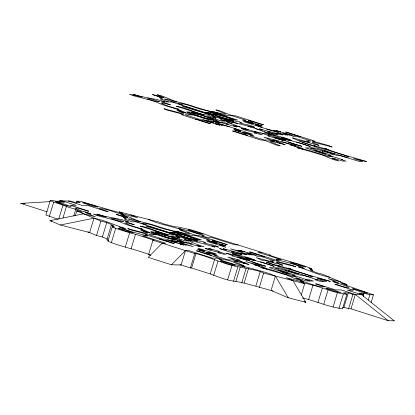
<?xml version="1.0" encoding="UTF-8"?>
<svg xmlns="http://www.w3.org/2000/svg" width="415" height="415" viewBox="0 0 415 415"><rect width="100%" height="100%" fill="white"/><g stroke="black" fill="none" stroke-linecap="round" stroke-linejoin="round"><path stroke-width="0.62" d="M59.527 202.038L59.89 200.839L64.543 202.323L59.713 202.219L53.857 200.704L50.236 200.627L45.894 215.012L58.059 219.25M49.338 216.469L53.68 202.084L50.236 200.627M58.821 218.84L62.981 205.057L53.68 202.084M62.987 217.901L66.426 206.514L62.981 205.057M76.246 203.008L76.785 201.208L80.406 201.285L110.732 210.249L122.446 213.274L119.001 211.816L160.014 222.393L163.458 223.851L175.172 226.875L177.589 226.927L191.72 230.003L205.674 234.459L209.119 235.917L270.793 255.246L269.584 255.22C283.357 260.241 297.851 263.089 311.447 268.583L311.089 269.781M73.74 216.075L75.727 209.482L66.426 206.514M75.312 215.686L76.759 210.887L82.616 212.402L75.727 209.482M340.995 282.501L340.035 281.655L328.317 278.631L338.65 283.009L332.794 281.5L336.238 282.957L342.095 284.467L348.984 287.382L345.363 287.305L336.062 284.337L334.853 284.311L353.461 290.246L347.428 290.116L361.382 294.572L394.25 320.831L388.217 320.702L355.344 294.437L341.389 289.986L335.356 289.852L316.749 283.912L315.545 283.886L324.846 286.858C316.24 286.967 308.454 282.589 300.206 280.784L303.65 282.242L286.075 277.708L292.964 280.628L305.845 302.302L288.269 297.768L275.389 276.094C264.609 271.213 252.797 269.382 241.623 265.673L245.068 267.13L233.349 264.106L219.395 259.65L221.807 259.707L217.159 258.218L212.33 258.114L189.074 250.691L185.453 250.613L181.111 264.993L171.452 264.78L148.197 257.357L162.192 243.185L165.813 243.268L142.558 235.839L147.387 235.948C137.988 233.458 128.37 231.337 119.479 227.036L125.335 228.551C114.841 225.226 104.881 220.318 93.982 218.181L89.64 232.566L60.346 225.008L50.013 220.63L83.648 213.808L95.367 216.827L85.034 212.454L90.89 213.964L87.446 212.506L81.589 210.996L74.7 208.076L78.321 208.159L87.622 211.126L88.831 211.152L70.223 205.212L76.256 205.347L62.302 200.891L55.273 201.317M107.552 239.18L102.386 236.991L96.529 235.481L100.871 221.096L76.759 210.887M102.386 236.991L106.728 222.611L100.871 221.096M106.728 222.611L113.617 225.527L111.204 225.475L106.863 239.854L108.585 240.586M111.204 225.475L114.649 226.932L112.237 226.881L107.895 241.26C121.087 246.64 135.176 249.368 148.554 254.245M111.339 242.718L115.681 228.338L112.237 226.881M125.294 247.174L129.636 232.794L135.492 234.304L154.1 240.244L152.891 240.218L148.549 254.597L150.873 255.339M131.15 248.684L135.492 234.304M158.24 234.625L158.603 233.427L173.761 237.909L177.205 239.367C169.943 238.869 162.95 235.964 156.185 233.375L158.603 233.427M164.096 236.135L164.459 234.937M173.403 239.107L173.761 237.909M178.756 235.077L179.119 233.873L184.976 235.388L197.727 239.813C190.459 239.32 183.466 236.415 176.707 233.821L179.119 233.873M184.436 237.183L184.976 235.388M193.919 239.554L194.282 238.355M179.887 264.604L190.412 267.96L194.754 253.581L195.963 253.607C210.919 257.212 224.93 265.097 240.238 267.027C248.02 269.127 256.273 269.553 263.67 273.07L304.683 283.647L301.243 295.034M190.412 267.96L191.621 267.991L195.963 253.607M272.93 290.962C260.537 287.756 248.45 283.715 235.896 281.406C227.041 280.607 218.539 276.966 210.223 273.931L214.565 259.546M213.668 275.389L218.01 261.004M227.622 279.84L231.964 265.46M233.484 281.354L237.826 266.97M235.896 281.406L240.238 267.027M241.753 282.916L246.095 268.536M244.17 282.968L248.512 268.588M255.884 285.992L260.226 271.612M259.328 287.45L263.67 273.07M275.389 276.094L271.047 290.474L288.269 297.768M312.116 271.187L312.479 269.989L309.035 268.531L311.447 268.583M308.61 299.594L312.952 285.214C324.276 288.031 335.221 293.4 346.899 294.256L342.557 308.636C328.794 307.37 315.965 300.849 302.447 298.001M317.916 302.566L322.258 288.181M323.773 304.076L328.115 289.696M333.074 307.043L337.416 292.663M338.936 308.558L343.278 294.173M346.561 285.769L346.924 284.571L322.813 274.362L316.956 272.852L310.067 269.937L312.479 269.989M342.733 307.256L343.936 307.282L348.278 292.902L352.932 294.385L363.794 294.624L363.25 296.419M343.936 307.282L348.59 308.77L352.932 294.385M348.59 308.77L351.002 308.822L355.344 294.437M363.25 295.641L363.971 293.244L369.827 294.754L373.448 294.837L371.098 302.623M368.198 300.149L369.827 294.754M171.452 264.78L185.453 250.613M60.346 225.008L93.982 218.181M46.983 211.769L20.75 203.397L50.158 201.623M213.331 122.368L211.116 122.378L202.53 119.281L198.91 119.198L184.955 114.748L193.4 114.929L207.355 119.385L209.772 119.437M177.148 242.22L174.933 242.23L166.342 239.128L162.722 239.05L148.767 234.594L157.218 234.781L171.172 239.232L173.584 239.289M181.36 104.985L182.569 105.011L177.916 103.527C186.553 103.247 194.324 108.025 202.556 109.596L217.206 113.378L213.761 111.92L216.687 112.672L224.785 115.619M193.4 114.929L186.511 112.014L190.132 112.092L201.851 115.116L204.263 115.168L176.354 106.261C187.891 107.776 198.422 115.173 210.301 115.303L206.857 113.84L182.393 106.39L184.805 106.442L212.713 115.354M192.197 114.903L181.687 111.91L179.965 111.178L185.821 112.688L177.21 109.041L178.419 109.072L167.909 106.074L161.02 103.159L164.641 103.236L169.289 104.72L170.498 104.746L161.196 101.779L172.059 102.017L213.922 115.38L211.505 115.329L216.158 116.812L218.57 116.864L232.525 121.32L233.733 121.346L215.126 115.406L208.237 112.491L211.858 112.569L223.576 115.593L232.026 115.775L245.981 120.231L242.36 120.153L248.71 121.818M220.37 118.285A5.016 0.332 16.8 0 0 228.39 120.537A5.016 0.332 16.8 0 0 222.461 118.332A5.016 0.332 16.8 0 0 220.37 118.285L213.746 116.76L212.537 116.734L215.982 118.192L211.328 116.703L207.708 116.625L221.662 121.081L225.283 121.159L220.635 119.676L226.491 121.185L227.031 121.932L231.928 124.069M195.289 119.121L196.492 119.147L210.447 123.603L209.243 123.577L181.334 114.665L183.746 114.716L179.093 113.233L167.38 110.214L163.935 108.751L181.511 113.285L183.923 113.342L177.034 110.421L181.168 111.204L174.788 108.502L162.047 104.564L155.158 101.644L150.51 100.16L132.935 95.626L129.49 94.169L142.412 97.219L133.111 94.247C143.445 97.748 154.447 98.241 164.817 101.857M225.018 119.769L224.256 119.753L227.892 121.273L237.65 123.4M249.602 120.309L248.393 120.283L262.347 124.739L263.556 124.765L235.647 115.852C228.613 115.785 222.782 110.717 215.831 109.887L226.165 114.265L223.752 114.213L210.83 111.163L212.553 111.889C200.865 109.337 189.816 104.596 178.092 102.147C170.923 100.28 164.605 96.031 157.249 94.776L164.138 97.691L162.929 97.665L153.628 94.698L152.419 94.672L161.726 97.639L159.308 97.587L162.753 99.045L160.34 98.993L168.438 101.934M201.145 120.63L204.766 120.713L219.929 125.19L215.276 123.706L222.341 125.247L217.688 123.758L229.407 126.783M206.099 120.739L208.584 120.853M215.629 120.947L218.041 121.004L211.152 118.083L201.851 115.116M245.805 121.611L243.392 121.559L285.255 134.922L290.08 135.025L293.524 136.483L297.145 136.566L311.1 141.017L306.275 140.913L309.72 142.371L292.482 137.842C310.368 146.983 330.371 149.831 348.989 157.062L345.368 156.984L316.256 148.046L305.435 147.813L332.093 156.694L328.473 156.611L309.865 150.671L304.008 149.161L294.992 145.209L264.039 137.22L274.714 141.603L268.858 140.094L264.028 139.99L250.074 135.534L253.695 135.612L247.838 134.102L252.662 134.206L210.799 120.843L208.387 120.791L213.528 122.43L210.623 122.223M248.092 121.657L253.358 123.302L250.748 123.188M253.046 121.766L249.425 121.688L262.171 126.119L257.518 124.63L260.962 126.093L256.314 124.604L259.759 126.061L255.106 124.578L261.995 127.498M220.282 122.435L216.661 122.352L213.294 120.921L220.282 122.435L236.649 126.943L233.204 125.48L240.347 127.021M253.16 123.239L250.261 123.032M253.233 123.302L250.945 123.25L245.607 121.548L248.217 121.662M226.139 123.945L228.551 123.997L223.903 122.513L221.486 122.461L203.91 117.927L194.609 114.955L187.72 112.04M251.054 127.255L247.688 125.802L254.753 127.338C250.001 124.635 244.591 124.671 239.59 122.856L242.007 122.907L238.563 121.45L236.145 121.398L224.432 118.374M245 128.505L248.367 129.962L241.302 128.427C246.048 131.13 251.464 131.093 256.46 132.909L254.047 132.852L259.904 134.367L262.322 134.419L254.224 131.477L255.184 131.498M255.702 128.743L262.851 130.279L259.406 128.821L281.629 134.839L282.838 134.87L279.394 133.407L275.773 133.329M264.127 131.69L275.596 134.709L278.009 134.761L274.564 133.303L272.152 133.251L267.499 131.768L269.916 131.82M243.008 133.993L246.629 134.076L233.884 129.646L238.532 131.13L235.087 129.672L239.74 131.156L236.296 129.698L240.949 131.187L234.06 128.266M268.049 134.455C275.887 135.098 282.807 139.751 290.583 140.571L302.296 143.59L310.394 146.537L296.44 142.08M294.909 135.134L291.288 135.051L276.125 130.569L280.779 132.058L273.713 130.518L278.361 132.001L266.648 128.982M246.453 135.456L247.662 135.482L233.707 131.026L232.499 131L260.407 139.907C267.442 139.98 273.267 145.048 280.218 145.873L269.885 141.499L272.302 141.551L285.224 144.602L279.368 143.092L281.78 143.144L275.923 141.629L278.335 141.686L272.479 140.171L276.1 140.254M300.766 136.644L299.557 136.618L285.603 132.162L286.812 132.188L314.72 141.1L312.308 141.043L328.675 145.551L332.119 147.009L314.544 142.475L312.132 142.423L319.021 145.343C312.313 144.015 305.928 141.193 299.028 140.752M262.244 133.319L269.387 135.954L268.178 135.928L277.479 138.9L283.341 140.41L274.035 137.443L275.244 137.469L284.545 140.436L285.753 140.462C280.192 137.832 273.864 137.375 268.355 134.548M314.695 150.78L315.981 150.806L325.329 153.778L323.508 153.591M325.557 151.019L324.276 150.987L333.525 153.955L334.734 153.986M59.89 200.839L70.752 201.078L75.406 202.562L80.23 202.665L76.785 201.208M20.75 203.397L24.973 203.485M145.177 224.837L146.381 224.863L141.733 223.374C150.37 223.094 158.141 227.871 166.374 229.448L181.018 233.225L177.573 231.767L180.504 232.525L188.597 235.466M157.218 234.781L150.329 231.861L153.949 231.944L165.668 234.963L168.08 235.02L140.171 226.108C151.708 227.622 162.239 235.02 174.113 235.149C165.134 231.248 155.501 229.215 146.204 226.242L148.622 226.294L176.531 235.201M213.414 240.161L212.21 240.135L226.165 244.585L227.368 244.611L199.459 235.704C192.425 235.637 186.6 230.564 179.648 229.739L189.982 234.112L187.57 234.06L174.642 231.01L176.365 231.741C164.677 229.189 153.633 224.448 141.909 221.999C134.74 220.132 128.417 215.883 121.066 214.628L127.955 217.543L126.746 217.517L117.445 214.545L116.236 214.519L125.538 217.491L123.125 217.434L126.57 218.897L124.158 218.84L127.602 220.303L132.25 221.786L135.871 221.864L177.734 235.227L175.322 235.175L179.975 236.659L182.387 236.716L196.342 241.167L197.55 241.193L178.943 235.253L172.054 232.338L175.675 232.416L187.393 235.44L195.839 235.627L209.793 240.078L206.172 240L212.522 241.67M184.182 238.137A5.016 0.332 16.8 0 0 192.207 240.384A5.016 0.332 16.8 0 0 186.273 238.184A5.016 0.332 16.8 0 0 184.182 238.137L177.558 236.607L176.354 236.581L179.799 238.039L175.146 236.555L171.525 236.477L185.479 240.928L189.1 241.011L184.447 239.522L190.314 241.12A22.244 1.473 16.8 0 0 195.74 243.921L204.164 246.873L197.021 245.332L200.466 246.79L184.094 242.282L177.112 240.773L180.473 242.204L184.094 242.282M159.101 238.967L160.309 238.999L174.264 243.449L173.055 243.423L145.146 234.517L147.564 234.568L142.91 233.085L131.192 230.06L127.747 228.603L145.323 233.137L147.74 233.189L140.851 230.273L144.985 231.056L138.605 228.354L125.864 224.411L118.975 221.496L114.322 220.012L96.747 215.478L93.302 214.016L106.23 217.066L96.923 214.099C107.262 217.595 118.265 218.088 128.629 221.709L125.008 221.626L134.315 224.598L133.106 224.572L128.453 223.083L124.832 223.005L131.721 225.921L142.231 228.919L141.027 228.893L149.639 232.54L143.777 231.025L145.499 231.757L156.009 234.755M188.835 239.621L188.068 239.605L192.067 241.157A22.244 1.473 16.8 0 1 204.683 244.119L214.866 247.107L211.505 245.649L218.57 247.184C213.818 244.487 208.403 244.523 203.407 242.708L205.819 242.759L202.375 241.302L199.963 241.25L188.244 238.226M164.963 240.482L168.583 240.56L183.741 245.042L179.093 243.558L186.159 245.094L181.505 243.61L193.224 246.635L174.616 240.695L172.204 240.638L177.345 242.282L174.44 242.07M169.917 240.591L172.396 240.7M179.446 240.799L181.858 240.85L174.969 237.935L165.668 234.963M209.617 241.457L207.204 241.406L225.812 247.345L218.923 244.43L223.571 245.913L220.126 244.456L224.78 245.939L221.335 244.482L225.988 245.965L213.237 241.54L216.858 241.618M211.904 241.509L217.175 243.154L214.565 243.04M216.978 243.091L214.073 242.879M217.045 243.149L214.763 243.102L209.425 241.395L212.034 241.509M189.956 243.797L192.368 243.849L187.715 242.36L185.303 242.308L167.727 237.774L158.426 234.807L151.537 231.886M238.231 244.85L234.61 244.772L211.354 237.349L206.525 237.24L201.877 235.756L204.289 235.808L190.335 231.357L178.616 228.333L182.061 229.791C170.887 226.076 159.075 224.245 148.295 219.369M233.728 251.666L231.316 251.615L235.969 253.098L238.381 253.155L241.826 254.613C234.314 253.586 226.554 251.075 219.597 248.59L226.663 250.131L223.218 248.673L245.447 254.691L246.655 254.717L243.211 253.259L239.59 253.181M261.492 252.273L257.871 252.196L281.126 259.619L276.297 259.515C285.696 262.005 295.319 264.127 304.205 268.422L298.349 266.912C308.843 270.238 318.803 275.145 329.702 277.282M206.826 253.845L210.447 253.923L197.696 249.498L202.349 250.982L198.904 249.524L203.558 251.008L200.113 249.55L204.761 251.034L197.872 248.118L216.48 254.058L211.65 253.949M258.721 254.981L255.101 254.903L239.943 250.421L244.591 251.905L237.525 250.37L242.178 251.853L230.46 248.829L249.067 254.769L253.897 254.877L257.341 256.335L260.962 256.413L274.917 260.869L270.087 260.76L273.532 262.223L256.299 257.694L262.845 260.604L266.466 260.682L269.911 262.14L272.323 262.192L275.768 263.655L278.185 263.707L281.629 265.164L282.833 265.19L275.944 262.275L278.361 262.327L295.937 266.861L292.492 265.403L280.773 262.379L276.12 260.895L278.538 260.947L250.629 252.04L249.42 252.014L263.375 256.465L264.583 256.491M210.27 255.303L211.474 255.329L197.519 250.878L196.316 250.847L224.225 259.759C231.259 259.826 237.084 264.9 244.036 265.725L233.702 261.346L236.114 261.403L249.042 264.448L243.18 262.939L245.597 262.991L239.735 261.481L242.153 261.533L236.291 260.023L239.912 260.101L227.856 257.072L238.532 261.455L232.67 259.946L227.845 259.837L213.891 255.381L217.512 255.464L206.509 252.31L209.119 252.424L214.067 254.006M148.549 254.597L149.758 254.623M248.362 260.288L249.571 260.314C241.758 257.871 234.153 254.587 226.061 253.166L233.199 255.806L231.995 255.78L247.153 260.262L237.852 257.29C247.516 258.893 256.05 264.516 265.761 266.202L251.806 261.746M254.395 260.418C247.107 259.645 240.643 255.573 233.375 254.426L232.094 253.3C239.891 255.889 248.129 256.828 255.604 260.444L246.303 257.476L245.094 257.45C254.592 261.118 264.9 262.228 274.211 266.383L260.257 261.932M278.512 270.627L279.793 270.658L289.146 273.625L281.951 272.084L295.905 276.54L292.285 276.463L273.682 270.523L267.825 269.013L258.804 265.055L245.773 261.611L259.728 266.067L253.866 264.557L266.617 268.987L260.76 267.473L286.428 274.948L296.761 279.326L302.618 280.836L295.729 277.92L296.938 277.946L306.239 280.919L313.481 281.074L308.833 279.591L305.212 279.513L309.86 280.997M289.374 270.865L288.088 270.839L297.342 273.807L298.546 273.833L298.183 273.677M348.278 292.902L343.454 292.793L346.899 294.256M363.971 293.244L359.141 293.14L363.794 294.624M210.654 112.543L222.367 115.562L235.118 119.992L237.53 120.044L223.576 115.593M311.426 147.942L323.14 150.961L321.936 150.935L332.446 153.934L331.237 153.908L337.094 155.418L339.512 155.469L359.323 161.435L362.943 161.518L353.642 158.546L366.564 161.596C352.651 157.088 338.246 153.934 324.701 148.233L328.146 149.691L312.983 145.209L316.427 146.666L302.473 142.21M247.963 134.102L242.697 132.458L245.307 132.577L250.25 134.154M174.466 232.39L186.185 235.414L198.93 239.844L201.348 239.896L187.393 235.44M346.924 284.571L341.068 283.061L347.957 285.976L373.448 294.837M312.952 285.214L301.238 282.19L304.683 283.647M50.013 220.63L51.885 221.112M287.668 134.974L282.719 133.397L284.939 133.386L289.955 135.025M268.277 133.448C276.079 136.042 284.317 136.981 291.787 140.597L282.485 137.624L281.277 137.598L290.583 140.571M269.257 134.481L269.563 134.579M287.989 141.894L301.944 146.35L291.434 143.357L284.545 140.436M281.956 141.764L295.911 146.22L290.054 144.705L302.8 149.135L296.943 147.626L322.611 155.101L332.944 159.474L338.806 160.989L331.917 158.068L333.12 158.099L342.427 161.067L346.048 161.144L341.395 159.661L342.603 159.687L328.649 155.231L331.061 155.288C324.182 152.507 316.993 151.169 310.218 147.916M251.48 254.82L246.536 253.243L248.756 253.233L253.767 254.872M323.14 281.287L318.487 279.803L314.866 279.72L319.519 281.209L326.761 281.365L317.454 278.398L318.663 278.424L330.382 281.443C316.469 276.94 302.063 273.781 288.518 268.08L291.963 269.543L276.8 265.06L280.244 266.518L266.29 262.062C281.37 268.251 297.633 270.793 312.806 276.909L309.185 276.831L280.068 267.898L275.238 267.789L286.957 270.813L285.748 270.788L296.258 273.781L295.055 273.755L300.911 275.269L303.324 275.321L317.278 279.777M68.34 201.026L82.294 205.477L88.328 205.612L106.935 211.551L108.139 211.577L98.837 208.605C107.444 208.496 115.23 212.874 123.478 214.68L120.034 213.222L137.609 217.756L130.72 214.835M287.813 273.599L269.205 267.659L274.035 267.763L280.924 270.679L282.127 270.71L294.878 275.135L292.461 275.083L306.415 279.539M115.681 228.338L129.636 232.794M152.891 240.218L194.754 253.581M393.031 320.442L394.25 320.831M351.002 308.822L388.217 320.702M191.621 267.991L210.223 273.931M206.11 120.744L206.463 120.895M169.922 240.591L170.28 240.742M304.065 301.544L305.845 302.302M87.918 231.835L96.529 235.481M227.093 121.201L226.403 121.398C239.912 127.675 254.924 132.401 269.651 134.367C256.356 127.913 241.608 124.033 227.093 121.201M150.687 98.78L147.066 98.703L156.367 101.67L159.988 101.753L150.687 98.78M167.582 99.154L163.961 99.071L173.263 102.043L176.883 102.121L167.582 99.154M192.55 112.143L191.341 112.117L197.198 113.632L192.55 112.143M207.033 112.46L205.824 112.434L210.478 113.923L207.033 112.46M194.785 113.575L192.373 113.523C199.133 116.117 206.125 119.022 213.393 119.515L200.642 115.09L194.785 113.575M215.302 114.026L212.89 113.975C219.649 116.563 226.647 119.468 233.91 119.966L230.465 118.508L215.302 114.026M57.301 202.167L56.092 202.136L64.19 205.083L71.256 206.618L63.158 203.677L57.301 202.167M83.851 202.748L82.647 202.722L90.74 205.664L97.805 207.199L94.361 205.741L83.851 202.748M114.499 218.632L110.878 218.549L120.184 221.522L123.805 221.6L114.499 218.632M131.399 219.001L127.779 218.923L137.08 221.89L140.701 221.968L131.399 219.001M119.302 228.416L118.093 228.39L126.191 231.337L133.257 232.872L125.159 229.931L119.302 228.416M189.302 229.952L188.099 229.926L196.191 232.867L203.257 234.402L199.812 232.945L189.302 229.952M156.362 231.995L155.158 231.969L161.015 233.479L156.362 231.995M170.845 232.312L169.642 232.286L174.29 233.77L170.845 232.312M208.818 248.357L212.179 249.814L205.114 248.274C209.866 250.976 215.281 250.94 220.277 252.756L217.865 252.704L223.721 254.213L226.134 254.265L218.041 251.324L219.001 251.345L208.818 248.357M221.631 261.087L220.427 261.056L228.52 264.002L235.585 265.538L232.141 264.08L221.631 261.087M291.636 262.617L290.427 262.591L298.525 265.533L305.59 267.073L297.493 264.127L291.636 262.617M327.082 288.29L325.879 288.259L333.971 291.206L341.037 292.741L332.944 289.8L327.082 288.29M353.637 288.871L352.428 288.845L360.526 291.787L367.591 293.322L364.147 291.864L353.637 288.871"/></g></svg>
